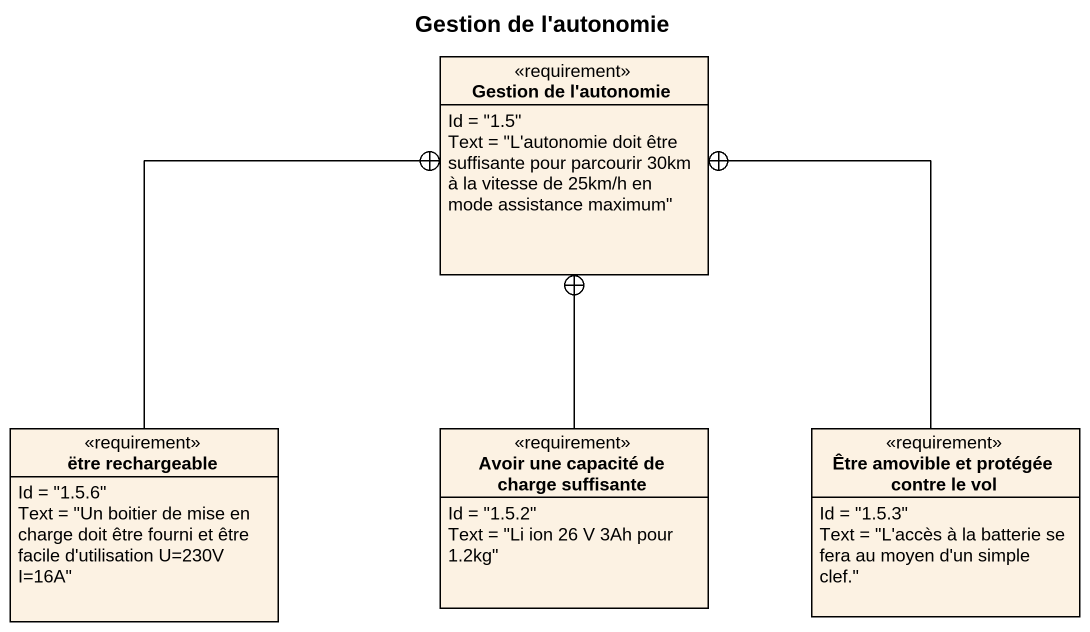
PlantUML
@startuml
title Gestion de l'autonomie
hide circle
hide empty members
class "Gestion de l'autonomie" as Gestion_de_l_autonomie <<requirement>> {
  Id = "1.5"
  Text = "L'autonomie doit être suffisante pour parcourir 30km à la vitesse de 25km/h en mode assistance maximum"
}
class "ëtre rechargeable" as ëtre_rechargeable <<requirement>> {
  Id = "1.5.6"
  Text = "Un boitier de mise en charge doit être fourni et être facile d'utilisation U=230V I=16A"
}
class "Avoir une capacité de charge suffisante" as Avoir_une_capacité_de <<requirement>> {
  Id = "1.5.2"
  Text = "Li ion 26 V 3Ah pour 1.2kg"
}
class "Être amovible et protégée contre le vol" as Être_amovible_et_protégée <<requirement>> {
  Id = "1.5.3"
  Text = "L'accès à la batterie se fera au moyen d'un simple clef."
}
ëtre_rechargeable -up-+ Gestion_de_l_autonomie
Avoir_une_capacité_de -up-+ Gestion_de_l_autonomie
Être_amovible_et_protégée -up-+ Gestion_de_l_autonomie
@enduml
